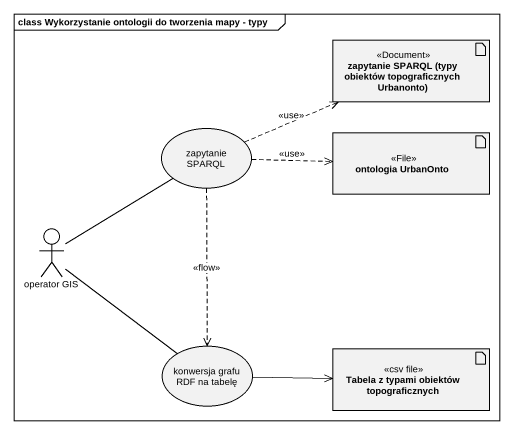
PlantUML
@startuml
mainframe class Wykorzystanie ontologii do tworzenia mapy - typy
artifact "zapytanie SPARQL (typy obiektów topograficznych Urbanonto)" as zapytanie_SPARQL_typy <<Document>>
usecase "zapytanie SPARQL" as zapytanie_SPARQL
artifact "ontologia UrbanOnto" as ontologia_UrbanOnto <<File>>
actor "operator GIS" as operator_GIS
usecase "konwersja grafu RDF na tabelę" as konwersja_grafu_RDF_na
artifact "Tabela z typami obiektów topograficznych" as Tabela_z_typami_obiektów <<csv file>>
zapytanie_SPARQL .right.> zapytanie_SPARQL_typy : <<use>>
zapytanie_SPARQL .right.> ontologia_UrbanOnto : <<use>>
zapytanie_SPARQL ..> konwersja_grafu_RDF_na : <<flow>>
operator_GIS -up- zapytanie_SPARQL
operator_GIS -- konwersja_grafu_RDF_na
konwersja_grafu_RDF_na -right-> Tabela_z_typami_obiektów
@enduml
